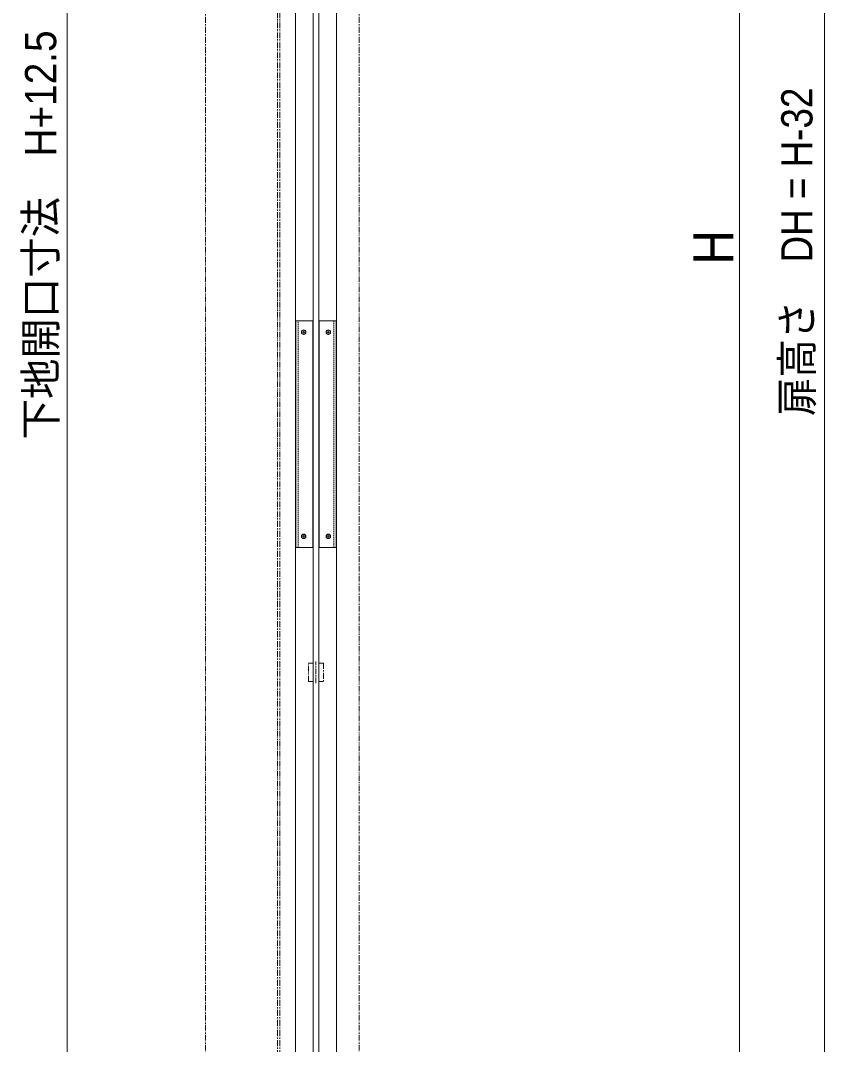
# Model space of a CAD drawing. Units: millimetres, scale not verified. Extents: x -4547 to 4547, y -2284 to 2284.
# Drawn here: x -514 to 195, y -1174 to -271 of the extents above; entities that cross this region are included whole.
import ezdxf
from ezdxf.enums import TextEntityAlignment as Align

# ---------------------------------------------------------------- set-up
doc = ezdxf.new("R2010")
doc.units = ezdxf.units.MM
doc.header["$LTSCALE"] = 20
for name, pattern in [('CHAIN1', [8, 5, -1, 1, -1]), ('DASHED1', [1.8, 1.2, -0.6]), ('DOUBLE_CHAIN1', [8.8, 5, -1, 0.6, -0.6, 0.6, -1])]:
    doc.linetypes.add(name, pattern=pattern)
doc.layers.add('0-0_3一般', color=7, linetype='Continuous', lineweight=9)
doc.layers.add('0-3_2寸法-1', color=7, linetype='Continuous', lineweight=9)
doc.styles.add('ＭＳ Ｐゴシック', font='')
doc.styles.get('ＭＳ Ｐゴシック').set_extended_font_data('MS PGothic')

# ---------------------------------------------------------------- blocks, each defined once
blk = doc.blocks.new('グループ-21')
at = {"layer": '0-0_3一般', "linetype": 'DOUBLE_CHAIN1'}
blk.add_line((21112.7, 14080), (21112.7, -32920), dxfattribs=at)
blk.add_lwpolyline([(21072.7, 14080), (21072.7, -32920), (22512.7, -32920), (22512.7, 14080)], dxfattribs=at)
blk = doc.blocks.new('グループ-25')
at = {"layer": '0-0_3一般'}
blk.add_lwpolyline([(22108.7, 13720), (21388.7, 13720), (21388.7, -32580), (22108.7, -32580)], close=True, dxfattribs=at)
blk = doc.blocks.new('グループ-26')
at = {"layer": '0-0_3一般', "linetype": 'DASHED1'}
for p, q in [((21431.7, -14720), (21431.7, -10720)), ((22065.7, -10720), (22065.7, -14720))]:
    blk.add_line(p, q, dxfattribs=at)
at = {"layer": '0-0_3一般', "linetype": 'CHAIN1'}
for p, q in [((21487.7, -10920), (21575.7, -10920)), ((21531.7, -10876), (21531.7, -10964)), ((21921.7, -10920), (22009.7, -10920)), ((21965.7, -10964), (21965.7, -10876)), ((21487.7, -14520), (21575.7, -14520)), ((21531.7, -14476), (21531.7, -14564)), ((21921.7, -14520), (22009.7, -14520)), ((21965.7, -14564), (21965.7, -14476))]:
    blk.add_line(p, q, dxfattribs=at)
at = {"layer": '0-0_3一般'}
for points in [[(21691.7, -10720), (21391.7, -10720), (21391.7, -14720), (21691.7, -14720)], [(21805.7, -10720), (21805.7, -14720), (22105.7, -14720), (22105.7, -10720)]]:
    blk.add_lwpolyline(points, close=True, dxfattribs=at)
for centre in [(21531.7, -10920), (21965.7, -10920), (21531.7, -14520), (21965.7, -14520)]:
    blk.add_circle(centre, 40, dxfattribs=at)
blk = doc.blocks.new('グループ-27')
at = {"layer": '0-0_3一般'}
for name in ['グループ-21', 'グループ-25', 'グループ-26']:
    blk.add_blockref(name, (0, 0), dxfattribs=at)
blk = doc.blocks.new('グループ-28')
at = {"layer": '0-0_3一般', "linetype": 'DOUBLE_CHAIN1'}
blk.add_line((19802.7, -32920), (19802.7, 14080), dxfattribs=at)
blk = doc.blocks.new('グループ-29')
at = {"layer": '0-0_3一般'}
blk.add_blockref('グループ-28', (0, 0), dxfattribs=at)
blk = doc.blocks.new('グループ-33')
at = {"layer": '0-0_3一般'}
for name in ['グループ-29', 'グループ-27']:
    blk.add_blockref(name, (0, 0), dxfattribs=at)
blk = doc.blocks.new('グループ-34')
at = {"layer": '0-0_3一般'}
blk.add_lwpolyline([(21698.7, 12840), (21798.7, 12840), (21798.7, -31760), (21698.7, -31760)], close=True, dxfattribs=at)
blk.add_blockref('グループ-33', (0, 0), dxfattribs=at)
blk = doc.blocks.new('グループ-100')
at = {"layer": '0-0_3一般', "linetype": 'CHAIN1'}
for p, q in [((21748.7, -2192.2), (21748.7, -1806.4)), ((21748.7, -17112.2), (21748.7, -16726.4))]:
    blk.add_line(p, q, dxfattribs=at)
at = {"layer": '0-0_3一般', "linetype": 'DOUBLE_CHAIN1'}
for p, q in [((21618.7, -16760), (21698.7, -16760)), ((21618.7, -17080), (21618.7, -16760)), ((21698.7, -16760), (21698.7, -17080)), ((21798.7, -16760), (21878.7, -16760)), ((21798.7, -17080), (21798.7, -16760)), ((21878.7, -16760), (21878.7, -17080)), ((21698.7, -17080), (21618.7, -17080)), ((21878.7, -17080), (21798.7, -17080))]:
    blk.add_line(p, q, dxfattribs=at)
for points in [[(21698.7, -1840), (21698.7, -2160), (21618.7, -2160), (21618.7, -1840)], [(21798.7, -2160), (21798.7, -1840), (21878.7, -1840), (21878.7, -2160)]]:
    blk.add_lwpolyline(points, close=True, dxfattribs=at)
blk = doc.blocks.new('グループ-101')
at = {"layer": '0-0_3一般'}
blk.add_blockref('グループ-100', (0, 0), dxfattribs=at)

msp = doc.modelspace()

# ---------------------------------------------------------------- linework, layer by layer
at = {"layer": '0-3_2寸法-1'}
for p, q in [((-472.54, 705.24), (-472.54, -1634.74)), ((120.27, 692.74), (120.27, -1634.74)), ((195.31, 674.74), (195.31, -1620.74))]:
    msp.add_line(p, q, dxfattribs=at)

# ---------------------------------------------------------------- block references
at = {"layer": '0-0_3一般', "xscale": 0.05, "yscale": 0.05}
for name in ['グループ-34', 'グループ-101']:
    msp.add_blockref(name, (-1340.62, 0), dxfattribs=at)

# ---------------------------------------------------------------- texts
at = {"layer": '0-3_2寸法-1', "style": 'ＭＳ Ｐゴシック'}
for s, height, width, p in [('下地開口寸法\u3000H+12.5', 27.51, 0.95, (-474.01, -640.54)), ('扉高さ\u3000DH = H-32', 27.57, 0.9, (192.97, -619.89)), ('H', 35.38, 0.9, (125.57, -486.18))]:
    msp.add_text(s, height=height, rotation=90, dxfattribs=dict(at, width=width)).set_placement(p, align=Align.BOTTOM_LEFT)

doc.saveas('drawing.dxf')
